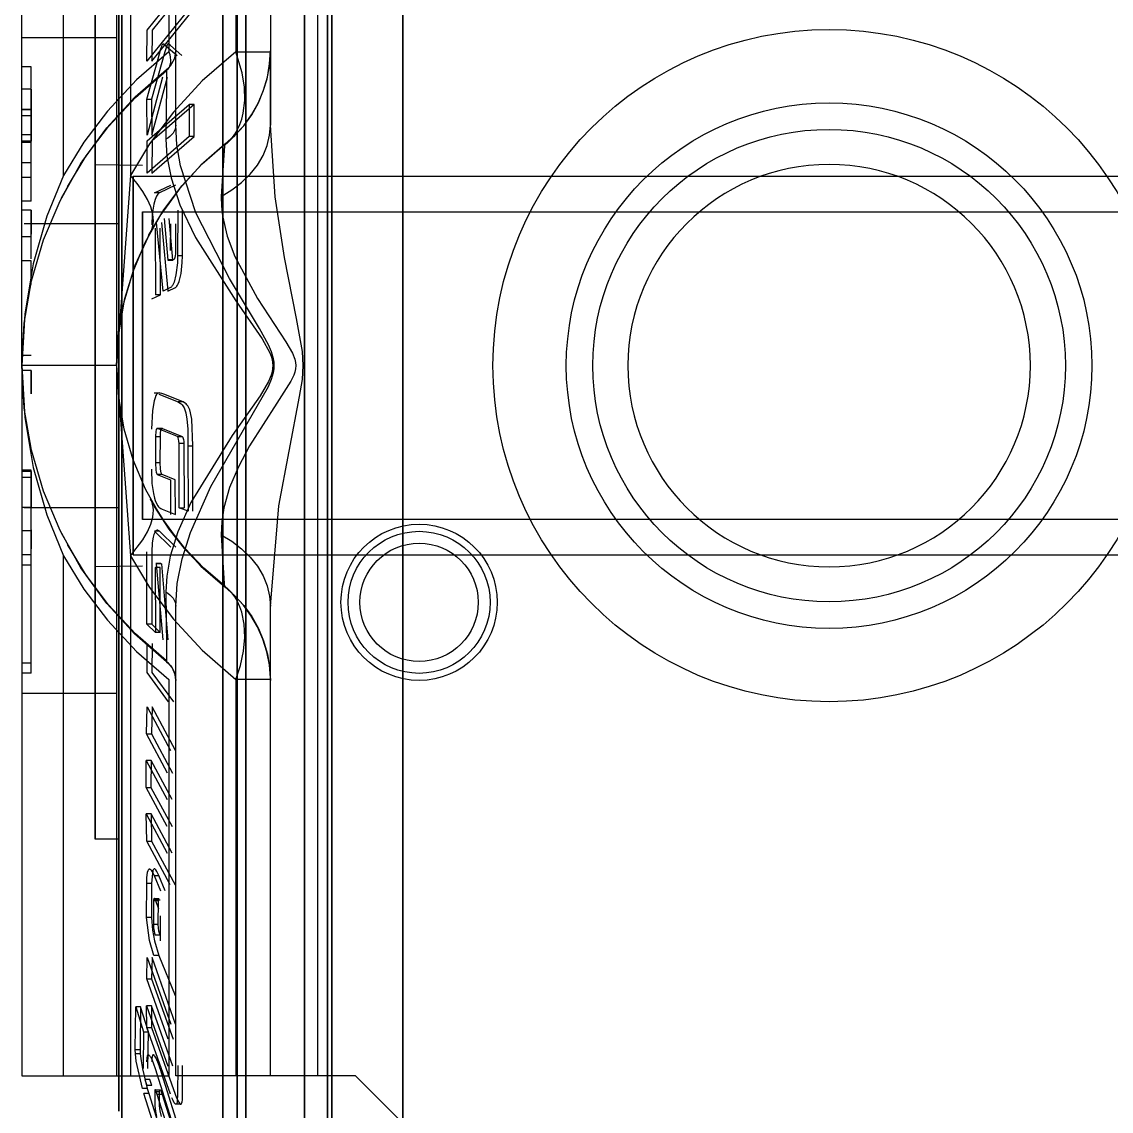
# Model space of a CAD drawing. Header units: millimetres. Extents: x 10366 to 13995, y 24552 to 29685.
# Drawn here: x 12633.33 to 12657.02, y 27311.03 to 27334.73 of the extents above; entities that cross this region are included whole.
import ezdxf

# ---------------------------------------------------------------- set-up
doc = ezdxf.new("R2010")
doc.units = ezdxf.units.MM
doc.header["$LTSCALE"] = 3
doc.layers.add('DomyÅ›lny', color=7, linetype='Continuous')

msp = doc.modelspace()

# ---------------------------------------------------------------- linework, layer by layer
at = {"layer": 'DomyÅ›lny'}
for p, q in [((12633.328, 27327.252), (12633.328, 27342.7)), ((12634.233, 27331.388), (12634.233, 27342.7)), ((12635.388, 27342.7), (12635.388, 27327.252)), ((12635.69, 27342.7), (12635.69, 27331.388)), ((12636.525, 27342.7), (12636.525, 27334.079)), ((12636.675, 27332.486), (12636.675, 27342.7)), ((12637.981, 27342.7), (12637.981, 27334.079)), ((12638.735, 27342.7), (12638.735, 27332.486)), ((12639.765, 27311.804), (12639.765, 27342.7)), ((12633.328, 27334.387), (12635.388, 27334.387)), ((12633.534, 27333.755), (12633.328, 27333.755)), ((12633.534, 27333.28), (12633.534, 27333.755)), ((12633.534, 27333.267), (12633.328, 27333.267)), ((12633.534, 27333.267), (12633.328, 27333.267)), ((12633.534, 27333.267), (12633.534, 27332.144)), ((12636.045, 27333.047), (12636.151, 27333.047)), ((12633.534, 27332.822), (12633.328, 27332.822)), ((12633.534, 27332.818), (12633.328, 27332.818)), ((12633.534, 27332.818), (12633.328, 27332.818)), ((12633.534, 27332.107), (12633.534, 27332.822)), ((12633.534, 27332.138), (12633.534, 27332.818)), ((12637.077, 27332.935), (12636.971, 27332.935)), ((12633.534, 27332.688), (12633.328, 27332.688)), ((12633.534, 27332.688), (12633.534, 27332.271)), ((12633.534, 27332.271), (12633.328, 27332.271)), ((12633.534, 27332.138), (12633.328, 27332.138)), ((12633.534, 27332.138), (12633.328, 27332.138)), ((12633.534, 27332.107), (12633.328, 27332.107)), ((12636.969, 27332.235), (12636.053, 27331.439)), ((12636.159, 27331.439), (12637.075, 27332.235)), ((12637.075, 27332.235), (12636.969, 27332.235)), ((12633.534, 27331.662), (12633.328, 27331.662)), ((12634.925, 27331.629), (12635.956, 27331.615)), ((12633.534, 27331.342), (12633.328, 27331.342)), ((12633.534, 27330.828), (12633.534, 27331.342)), ((12635.749, 27331.372), (12666.026, 27331.372)), ((12636.32, 27331.008), (12636.213, 27331.008)), ((12633.534, 27330.828), (12633.328, 27330.828)), ((12633.534, 27330.633), (12633.328, 27330.633)), ((12633.534, 27330.633), (12633.534, 27330.114)), ((12633.534, 27330.054), (12633.534, 27330.633)), ((12635.954, 27330.599), (12665.82, 27330.599)), ((12633.38, 27330.342), (12635.44, 27330.342)), ((12633.534, 27330.054), (12633.328, 27330.054)), ((12633.534, 27329.531), (12633.328, 27329.531)), ((12633.534, 27329.017), (12633.534, 27329.531)), ((12636.504, 27329.547), (12636.61, 27329.547)), ((12636.626, 27329.555), (12636.52, 27329.555)), ((12636.823, 27329.643), (12636.717, 27329.643)), ((12636.562, 27328.95), (12636.402, 27328.873)), ((12636.508, 27328.873), (12636.668, 27328.95)), ((12636.155, 27328.704), (12636.342, 27328.794)), ((12636.342, 27328.794), (12636.235, 27328.794)), ((12633.534, 27327.469), (12633.328, 27327.469)), ((12633.328, 27327.252), (12633.328, 27311.804)), ((12635.388, 27327.252), (12633.328, 27327.252)), ((12633.534, 27327.148), (12633.328, 27327.148)), ((12633.534, 27327.148), (12633.328, 27327.148)), ((12633.534, 27327.148), (12633.328, 27327.148)), ((12633.534, 27326.635), (12633.534, 27327.148)), ((12633.534, 27327.148), (12633.534, 27326.635)), ((12633.534, 27326.635), (12633.534, 27327.148)), ((12635.388, 27327.252), (12635.388, 27311.804)), ((12636.209, 27326.657), (12636.315, 27326.657)), ((12636.837, 27326.461), (12636.731, 27326.461)), ((12636.274, 27325.885), (12636.38, 27325.885)), ((12636.386, 27325.884), (12636.28, 27325.884)), ((12636.236, 27325.708), (12636.342, 27325.708)), ((12636.712, 27325.71), (12636.819, 27325.71)), ((12636.855, 27325.558), (12636.749, 27325.558)), ((12636.943, 27325.509), (12637.049, 27325.509)), ((12633.534, 27324.98), (12633.328, 27324.98)), ((12633.534, 27324.948), (12633.328, 27324.948)), ((12633.534, 27323.656), (12633.534, 27324.98)), ((12636.341, 27325.14), (12636.234, 27325.14)), ((12633.534, 27324.818), (12633.328, 27324.818)), ((12633.534, 27324.818), (12633.534, 27324.165)), ((12636.381, 27324.885), (12636.275, 27324.885)), ((12636.275, 27324.885), (12636.559, 27324.77)), ((12636.665, 27324.77), (12636.381, 27324.885)), ((12633.534, 27324.165), (12633.328, 27324.165)), ((12633.38, 27324.163), (12635.44, 27324.163)), ((12636.944, 27324.084), (12636.751, 27324.162)), ((12636.751, 27324.162), (12636.857, 27324.162)), ((12633.534, 27323.1), (12633.534, 27323.815)), ((12633.534, 27323.13), (12633.534, 27323.811)), ((12665.82, 27323.905), (12635.954, 27323.905)), ((12633.534, 27323.656), (12633.328, 27323.656)), ((12633.534, 27323.681), (12633.534, 27323.264)), ((12636.32, 27323.649), (12636.213, 27323.649)), ((12633.534, 27323.133), (12633.328, 27323.133)), ((12634.233, 27311.804), (12634.233, 27323.117)), ((12635.69, 27323.117), (12635.69, 27311.804)), ((12635.749, 27323.133), (12666.026, 27323.133)), ((12633.534, 27322.913), (12633.328, 27322.913)), ((12633.534, 27320.783), (12633.534, 27322.913)), ((12635.956, 27322.89), (12634.925, 27322.875)), ((12636.338, 27322.858), (12636.232, 27322.858)), ((12636.352, 27322.947), (12636.246, 27322.947)), ((12636.365, 27322.944), (12636.259, 27322.944)), ((12636.675, 27311.804), (12636.675, 27322.019)), ((12638.735, 27311.804), (12638.735, 27322.019)), ((12636.235, 27321.447), (12636.048, 27321.628)), ((12636.155, 27321.628), (12636.048, 27321.628)), ((12636.155, 27321.628), (12636.341, 27321.447)), ((12636.341, 27321.447), (12636.235, 27321.447)), ((12633.534, 27320.783), (12633.328, 27320.783)), ((12633.534, 27320.565), (12633.328, 27320.565)), ((12636.519, 27319.941), (12636.052, 27320.58)), ((12636.158, 27320.58), (12636.625, 27319.941)), ((12636.525, 27320.425), (12636.525, 27311.804)), ((12637.981, 27320.425), (12637.981, 27311.804)), ((12635.388, 27320.117), (12633.328, 27320.117)), ((12636.042, 27319.24), (12636.148, 27319.24)), ((12636.14, 27318.665), (12636.034, 27318.665)), ((12636.49, 27317.225), (12636.032, 27318.074)), ((12636.032, 27318.074), (12636.138, 27318.074)), ((12636.138, 27318.074), (12636.596, 27317.225)), ((12636.142, 27317.503), (12636.036, 27317.503)), ((12635.44, 27316.954), (12634.925, 27316.954)), ((12636.045, 27316.911), (12636.152, 27316.911)), ((12636.206, 27316.159), (12636.312, 27316.159)), ((12636.206, 27316.159), (12636.343, 27315.83)), ((12636.449, 27315.83), (12636.312, 27316.159)), ((12636.152, 27315.988), (12636.046, 27315.988)), ((12636.3, 27315.607), (12636.194, 27315.607)), ((12636.209, 27315.659), (12636.315, 27315.659)), ((12636.312, 27315.437), (12636.233, 27315.622)), ((12636.34, 27315.622), (12636.233, 27315.622)), ((12636.15, 27315.246), (12636.043, 27315.246)), ((12636.297, 27315.093), (12636.191, 27315.093)), ((12636.337, 27314.863), (12636.23, 27314.863)), ((12636.307, 27314.418), (12636.2, 27314.418)), ((12636.046, 27313.914), (12636.152, 27313.914)), ((12636.148, 27313.322), (12636.042, 27313.322)), ((12636.042, 27313.322), (12636.508, 27312.01)), ((12636.614, 27312.01), (12636.148, 27313.322)), ((12635.912, 27313.301), (12635.806, 27313.301)), ((12636.046, 27312.854), (12636.152, 27312.854)), ((12635.977, 27312.759), (12636.084, 27312.759)), ((12635.794, 27312.373), (12635.901, 27312.373)), ((12635.905, 27312.278), (12635.799, 27312.278)), ((12634.233, 27311.804), (12636.525, 27311.804)), ((12636.113, 27311.72), (12636.007, 27311.72)), ((12636.007, 27311.72), (12636.047, 27311.595)), ((12636.153, 27311.595), (12636.113, 27311.72)), ((12640.589, 27311.804), (12639.765, 27311.804)), ((12642.649, 27309.745), (12640.589, 27311.804)), ((12636.056, 27311.528), (12635.95, 27311.528)), ((12636.09, 27311.415), (12635.984, 27311.415)), ((12636.153, 27311.595), (12636.047, 27311.595)), ((12636.056, 27311.528), (12636.09, 27311.415)), ((12636.325, 27311.458), (12636.219, 27311.458)), ((12636.228, 27311.5), (12636.334, 27311.5)), ((12636.38, 27311.395), (12636.274, 27311.395)), ((12636.666, 27311.405), (12636.696, 27311.325)), ((12636.787, 27311.185), (12636.68, 27311.185))]:
    msp.add_line(p, q, dxfattribs=at)
for points in [[(12641.619, 27327.252, 0), (12641.619, 27364.449, 0)], [(12638.014, 27327.252, 0), (12638.014, 27294.968, 0), (12638.014, 27327.252, 0), (12638.014, 27359.536, 0)], [(12639.478, 27327.252, 0), (12639.478, 27300.553, 0), (12639.478, 27327.252, 0), (12639.478, 27353.952, 0)], [(12639.478, 27327.252, 0), (12639.478, 27353.952, 0)], [(12639.976, 27327.252, 0), (12639.976, 27353.926, 0)], [(12639.976, 27327.252, 0), (12639.976, 27353.926, 0), (12639.976, 27327.252, 0), (12639.976, 27300.579, 0)], [(12640.074, 27327.252, 0), (12640.074, 27300.682, 0), (12640.074, 27327.252, 0), (12640.074, 27353.823, 0)], [(12638.202, 27327.252, 0), (12638.202, 27352.999, 0), (12638.202, 27327.252, 0), (12638.202, 27301.506, 0)], [(12640.074, 27327.252, 0), (12640.074, 27353.101, 0), (12640.074, 27327.252, 0), (12640.074, 27301.403, 0)], [(12637.703, 27327.252, 0), (12637.703, 27301.894, 0), (12637.703, 27327.252, 0), (12637.703, 27352.611, 0)], [(12635.503, 27327.252, 0), (12635.503, 27343.98, 0), (12635.503, 27327.252, 0), (12635.503, 27310.524, 0)], [(12635.44, 27327.252, 0), (12635.44, 27311.033, 0), (12635.44, 27327.252, 0), (12635.44, 27343.471, 0)], [(12634.925, 27327.252, 0), (12634.925, 27316.954, 0), (12634.925, 27327.252, 0), (12634.925, 27337.551, 0)], [(12635.749, 27323.133, 0), (12635.749, 27323.133, 0), (12635.749, 27323.133, 0), (12635.749, 27323.133, 0), (12635.749, 27323.133, 0), (12635.749, 27323.133, 0), (12635.749, 27323.133, 0), (12635.749, 27323.133, 0), (12635.749, 27323.133, 0), (12635.749, 27323.133, 0), (12635.749, 27323.135, 0), (12635.749, 27323.14, 0), (12635.749, 27323.162, 0), (12635.749, 27323.253, 0), (12635.749, 27323.641, 0), (12635.749, 27330.749, 0), (12635.749, 27331.353, 0), (12635.749, 27331.368, 0), (12635.749, 27331.371, 0), (12635.749, 27331.372, 0), (12635.749, 27331.372, 0), (12635.749, 27331.372, 0), (12635.749, 27331.372, 0), (12635.749, 27331.372, 0), (12635.749, 27331.372, 0), (12635.749, 27331.372, 0), (12635.749, 27331.372, 0), (12635.749, 27331.372, 0), (12635.749, 27331.372, 0), (12635.749, 27331.372, 0), (12635.749, 27331.372, 0), (12635.749, 27331.371, 0), (12635.749, 27331.37, 0), (12635.749, 27331.365, 0), (12635.749, 27331.343, 0), (12635.749, 27331.251, 0), (12635.749, 27330.864, 0)], [(12635.954, 27327.252, 0), (12635.954, 27330.599, 0), (12635.954, 27327.252, 0), (12635.954, 27323.905, 0)], [(12635.954, 27327.252, 0), (12635.954, 27330.599, 0)], [(12635.954, 27327.252, 0), (12635.954, 27323.905, 0)], [(12639.478, 27327.252, 0), (12639.478, 27300.553, 0)], [(12639.976, 27327.252, 0), (12639.976, 27300.579, 0)], [(12641.619, 27327.252, 0), (12641.619, 27290.056, 0)]]:
    msp.add_polyline3d(points, close=True, dxfattribs=at)
for points in [[(12636.055, 27334.553, 0), (12636.97, 27335.688, 0)], [(12637.076, 27335.688, 0), (12636.161, 27334.553, 0)], [(12636.962, 27335.007, 0), (12636.046, 27333.872, 0)], [(12636.153, 27333.872, 0), (12637.069, 27335.007, 0)], [(12636.046, 27333.872, 0), (12636.055, 27334.553, 0)], [(12636.161, 27334.553, 0), (12636.153, 27333.872, 0)], [(12636.045, 27333.047, 0), (12636.291, 27333.928, 0), (12636.355, 27334.147, 0), (12636.371, 27334.198, 0), (12636.383, 27334.227, 0), (12636.391, 27334.24, 0), (12636.395, 27334.244, 0), (12636.398, 27334.247, 0), (12636.401, 27334.25, 0), (12636.402, 27334.25, 0), (12636.403, 27334.251, 0), (12636.405, 27334.251, 0), (12636.406, 27334.252, 0), (12636.407, 27334.252, 0), (12636.408, 27334.252, 0), (12636.409, 27334.252, 0), (12636.41, 27334.252, 0), (12636.411, 27334.251, 0), (12636.413, 27334.25, 0), (12636.415, 27334.249, 0), (12636.419, 27334.246, 0), (12636.704, 27333.997, 0)], [(12636.811, 27333.997, 0), (12636.566, 27334.215, 0), (12636.534, 27334.24, 0), (12636.521, 27334.25, 0), (12636.519, 27334.251, 0), (12636.518, 27334.251, 0), (12636.517, 27334.252, 0), (12636.515, 27334.252, 0), (12636.514, 27334.252, 0), (12636.512, 27334.252, 0), (12636.511, 27334.251, 0), (12636.509, 27334.251, 0), (12636.507, 27334.25, 0), (12636.506, 27334.249, 0), (12636.504, 27334.247, 0), (12636.499, 27334.243, 0), (12636.495, 27334.237, 0), (12636.49, 27334.229, 0), (12636.482, 27334.211, 0), (12636.442, 27334.08, 0), (12636.151, 27333.047, 0)], [(12636.525, 27334.079, 0), (12635.822, 27333.471, 0), (12635.189, 27332.791, 0), (12634.677, 27332.113, 0), (12634.233, 27331.388, 0)], [(12637.981, 27334.079, 0), (12637.25, 27333.444, 0), (12636.626, 27332.768, 0), (12636.107, 27332.075, 0), (12635.69, 27331.388, 0)], [(12636.525, 27334.079, 0), (12636.545, 27334.018, 0), (12636.558, 27333.957, 0), (12636.564, 27333.896, 0), (12636.562, 27333.839, 0), (12636.551, 27333.787, 0), (12636.543, 27333.763, 0), (12636.533, 27333.741, 0), (12636.521, 27333.721, 0), (12636.507, 27333.702, 0), (12636.492, 27333.686, 0), (12636.476, 27333.672, 0)], [(12636.477, 27333.693, 0), (12636.52, 27333.73, 0), (12636.559, 27333.773, 0), (12636.594, 27333.821, 0), (12636.623, 27333.873, 0), (12636.646, 27333.928, 0), (12636.662, 27333.984, 0), (12636.672, 27334.042, 0), (12636.675, 27334.099, 0)], [(12636.477, 27333.693, 0), (12636.521, 27333.731, 0), (12636.56, 27333.774, 0), (12636.595, 27333.822, 0), (12636.623, 27333.874, 0), (12636.646, 27333.929, 0), (12636.663, 27333.986, 0), (12636.673, 27334.045, 0), (12636.675, 27334.097, 0)], [(12636.675, 27332.486, 0), (12636.675, 27333.703, 0), (12636.675, 27334.001, 0), (12636.675, 27334.075, 0), (12636.675, 27334.093, 0), (12636.675, 27334.098, 0), (12636.675, 27334.099, 0), (12636.675, 27334.099, 0), (12636.675, 27334.099, 0), (12636.675, 27334.099, 0), (12636.675, 27334.099, 0), (12636.675, 27334.099, 0), (12636.675, 27334.099, 0), (12636.675, 27334.099, 0), (12636.675, 27334.099, 0), (12636.675, 27334.099, 0), (12636.675, 27334.099, 0), (12636.675, 27334.099, 0), (12636.675, 27334.099, 0), (12636.675, 27334.099, 0), (12636.675, 27334.099, 0), (12636.675, 27334.099, 0), (12636.675, 27334.099, 0), (12636.675, 27334.099, 0)], [(12637.737, 27332.044, 0), (12637.819, 27332.114, 0), (12637.894, 27332.195, 0), (12637.961, 27332.285, 0), (12638.021, 27332.386, 0), (12638.072, 27332.496, 0), (12638.114, 27332.615, 0), (12638.146, 27332.742, 0), (12638.179, 27333.018, 0), (12638.17, 27333.313, 0), (12638.121, 27333.62, 0), (12637.981, 27334.079, 0)], [(12637.742, 27332.067, 0), (12637.957, 27332.255, 0), (12638.154, 27332.47, 0), (12638.328, 27332.709, 0), (12638.473, 27332.968, 0), (12638.588, 27333.242, 0), (12638.671, 27333.526, 0), (12638.719, 27333.814, 0), (12638.735, 27334.099, 0)], [(12637.742, 27332.067, 0), (12637.96, 27332.258, 0), (12638.154, 27332.471, 0), (12638.325, 27332.706, 0), (12638.469, 27332.958, 0), (12638.58, 27333.219, 0), (12638.662, 27333.488, 0), (12638.713, 27333.766, 0), (12638.735, 27334.048, 0)], [(12637.981, 27334.079, 0), (12638.735, 27334.079, 0)], [(12638.735, 27332.486, 0), (12638.735, 27333.702, 0), (12638.735, 27334.015, 0), (12638.735, 27334.08, 0), (12638.735, 27334.095, 0), (12638.735, 27334.098, 0), (12638.735, 27334.099, 0), (12638.735, 27334.099, 0), (12638.735, 27334.099, 0), (12638.735, 27334.099, 0), (12638.735, 27334.099, 0), (12638.735, 27334.099, 0), (12638.735, 27334.099, 0), (12638.735, 27334.099, 0), (12638.735, 27334.099, 0), (12638.735, 27334.099, 0), (12638.735, 27334.099, 0), (12638.735, 27334.099, 0), (12638.735, 27334.099, 0), (12638.735, 27334.099, 0), (12638.735, 27334.099, 0), (12638.735, 27334.099, 0), (12638.735, 27334.099, 0), (12638.735, 27334.099, 0), (12638.735, 27334.099, 0), (12638.735, 27334.099, 0), (12638.735, 27334.099, 0), (12638.735, 27334.099, 0), (12638.735, 27334.099, 0), (12638.735, 27334.099, 0), (12638.735, 27334.099, 0), (12638.735, 27334.099, 0), (12638.735, 27334.099, 0), (12638.735, 27334.099, 0), (12638.735, 27334.099, 0)], [(12636.477, 27320.812, 0), (12635.78, 27321.421, 0), (12635.156, 27322.105, 0), (12634.614, 27322.856, 0), (12634.16, 27323.664, 0), (12633.8, 27324.519, 0), (12633.539, 27325.41, 0), (12633.382, 27326.325, 0), (12633.329, 27327.252, 0), (12633.382, 27328.179, 0), (12633.539, 27329.094, 0), (12633.8, 27329.985, 0), (12634.16, 27330.84, 0), (12634.614, 27331.648, 0), (12635.156, 27332.399, 0), (12635.78, 27333.084, 0), (12636.477, 27333.693, 0)], [(12634.192, 27330.904, 0), (12634.643, 27331.693, 0), (12635.179, 27332.426, 0), (12635.793, 27333.096, 0), (12636.477, 27333.693, 0)], [(12636.477, 27333.693, 0), (12636.477, 27333.693, 0), (12636.477, 27333.693, 0), (12636.477, 27333.693, 0), (12636.477, 27333.693, 0), (12636.477, 27333.693, 0), (12636.477, 27333.693, 0), (12636.477, 27333.693, 0), (12636.477, 27333.693, 0), (12636.477, 27333.693, 0), (12636.477, 27333.693, 0), (12636.477, 27333.693, 0), (12636.477, 27333.693, 0), (12636.477, 27333.693, 0), (12636.477, 27333.693, 0), (12636.477, 27333.693, 0), (12636.477, 27333.693, 0), (12636.477, 27333.693, 0), (12636.477, 27333.693, 0), (12636.477, 27333.693, 0), (12636.477, 27333.693, 0), (12636.477, 27333.693, 0), (12636.477, 27333.693, 0), (12636.477, 27333.693, 0), (12636.477, 27333.693, 0), (12636.477, 27333.693, 0), (12636.477, 27333.693, 0), (12636.477, 27333.693, 0), (12636.477, 27333.693, 0), (12636.477, 27333.692, 0), (12636.477, 27333.691, 0), (12636.477, 27333.688, 0), (12636.477, 27333.672, 0), (12636.476, 27333.608, 0), (12636.472, 27333.353, 0), (12636.462, 27332.175, 0)], [(12634.321, 27331.141, 0), (12634.731, 27331.813, 0), (12635.216, 27332.456, 0), (12635.801, 27333.087, 0), (12636.476, 27333.672, 0)], [(12636.391, 27333.528, 0), (12636.053, 27332.263, 0)], [(12636.159, 27332.263, 0), (12636.497, 27333.528, 0)], [(12633.534, 27332.822, 0), (12633.534, 27333.267, 0)], [(12636.053, 27332.263, 0), (12636.045, 27333.047, 0)], [(12636.151, 27333.047, 0), (12636.159, 27332.263, 0)], [(12636.055, 27332.139, 0), (12636.971, 27332.935, 0)], [(12637.077, 27332.935, 0), (12636.161, 27332.139, 0)], [(12636.971, 27332.935, 0), (12636.969, 27332.235, 0)], [(12637.075, 27332.235, 0), (12637.077, 27332.935, 0)], [(12633.534, 27332.271, 0), (12633.534, 27332.138, 0)], [(12636.675, 27332.486, 0), (12636.672, 27332.442, 0), (12636.661, 27332.397, 0), (12636.644, 27332.353, 0), (12636.619, 27332.311, 0), (12636.587, 27332.272, 0), (12636.55, 27332.235, 0), (12636.508, 27332.203, 0), (12636.462, 27332.175, 0)], [(12636.675, 27322.019, 0), (12636.709, 27322.511, 0), (12636.814, 27323.046, 0), (12636.994, 27323.624, 0), (12637.439, 27324.624, 0), (12638.695, 27326.799, 0), (12638.761, 27326.955, 0), (12638.805, 27327.106, 0), (12638.815, 27327.18, 0), (12638.818, 27327.252, 0), (12638.815, 27327.324, 0), (12638.804, 27327.398, 0), (12638.761, 27327.55, 0), (12638.695, 27327.705, 0), (12638.501, 27328.062, 0), (12637.843, 27329.148, 0), (12637.114, 27330.575, 0), (12636.781, 27331.596, 0), (12636.701, 27332.058, 0), (12636.675, 27332.486, 0)], [(12637.668, 27330.934, 0), (12637.898, 27331.074, 0), (12638.109, 27331.235, 0), (12638.296, 27331.416, 0), (12638.453, 27331.615, 0), (12638.577, 27331.825, 0), (12638.666, 27332.044, 0), (12638.718, 27332.266, 0), (12638.735, 27332.486, 0)], [(12638.735, 27322.019, 0), (12638.921, 27324.2, 0), (12639.371, 27326.583, 0), (12639.43, 27326.947, 0), (12639.449, 27327.252, 0), (12639.43, 27327.558, 0), (12639.301, 27328.274, 0), (12639.039, 27329.603, 0), (12638.836, 27330.926, 0), (12638.735, 27332.486, 0)], [(12633.534, 27331.662, 0), (12633.534, 27331.663, 0), (12633.534, 27331.664, 0), (12633.534, 27331.67, 0), (12633.534, 27331.695, 0), (12633.534, 27331.792, 0), (12633.534, 27332.107, 0)], [(12637.742, 27332.067, 0), (12637.221, 27331.612, 0), (12636.755, 27331.101, 0), (12636.349, 27330.539, 0), (12636.01, 27329.935, 0), (12635.741, 27329.295, 0), (12635.546, 27328.629, 0), (12635.428, 27327.945, 0), (12635.388, 27327.252, 0), (12635.428, 27326.559, 0), (12635.546, 27325.875, 0), (12635.741, 27325.209, 0), (12636.01, 27324.57, 0), (12636.349, 27323.965, 0), (12636.755, 27323.404, 0), (12637.221, 27322.892, 0), (12637.742, 27322.437, 0)], [(12636.053, 27331.439, 0), (12636.055, 27332.139, 0)], [(12636.084, 27330.082, 0), (12636.417, 27330.642, 0), (12636.807, 27331.163, 0), (12637.25, 27331.64, 0), (12637.742, 27332.067, 0)], [(12636.161, 27332.139, 0), (12636.159, 27331.439, 0)], [(12636.462, 27332.175, 0), (12636.484, 27331.807, 0), (12636.574, 27331.336, 0), (12636.769, 27330.75, 0), (12637.105, 27330.041, 0), (12637.981, 27328.665, 0), (12638.559, 27327.833, 0), (12638.725, 27327.528, 0), (12638.752, 27327.456, 0), (12638.771, 27327.386, 0), (12638.782, 27327.318, 0), (12638.786, 27327.252, 0), (12638.782, 27327.186, 0), (12638.771, 27327.118, 0), (12638.752, 27327.048, 0), (12638.694, 27326.909, 0), (12638.512, 27326.597, 0), (12637.905, 27325.731, 0), (12637.006, 27324.274, 0), (12636.723, 27323.636, 0), (12636.558, 27323.104, 0), (12636.481, 27322.671, 0), (12636.462, 27322.33, 0)], [(12637.742, 27332.067, 0), (12637.742, 27332.067, 0), (12637.742, 27332.067, 0), (12637.742, 27332.067, 0), (12637.742, 27332.067, 0), (12637.742, 27332.067, 0), (12637.742, 27332.067, 0), (12637.742, 27332.067, 0), (12637.742, 27332.067, 0), (12637.742, 27332.067, 0), (12637.742, 27332.067, 0), (12637.742, 27332.067, 0), (12637.742, 27332.067, 0), (12637.742, 27332.067, 0), (12637.742, 27332.067, 0), (12637.742, 27332.067, 0), (12637.742, 27332.067, 0), (12637.742, 27332.067, 0), (12637.742, 27332.067, 0), (12637.742, 27332.067, 0), (12637.742, 27332.067, 0), (12637.742, 27332.067, 0), (12637.742, 27332.067, 0), (12637.742, 27332.067, 0), (12637.742, 27332.067, 0), (12637.742, 27332.067, 0), (12637.742, 27332.066, 0), (12637.741, 27332.062, 0), (12637.736, 27332.023, 0), (12637.719, 27331.833, 0), (12637.668, 27330.934, 0)], [(12633.534, 27331.347, 0), (12633.534, 27331.791, 0)], [(12634.233, 27331.388, 0), (12633.873, 27330.502, 0), (12633.577, 27329.47, 0), (12633.392, 27328.382, 0), (12633.328, 27327.252, 0)], [(12635.69, 27331.388, 0), (12635.388, 27327.252, 0)], [(12636.129, 27330.154, 0), (12636.155, 27330.209, 0), (12636.174, 27330.269, 0), (12636.186, 27330.332, 0), (12636.191, 27330.4, 0), (12636.189, 27330.471, 0), (12636.179, 27330.545, 0), (12636.136, 27330.703, 0), (12636.063, 27330.869, 0), (12635.963, 27331.041, 0), (12635.837, 27331.215, 0), (12635.69, 27331.388, 0)], [(12636.213, 27331.008, 0), (12636.568, 27331.177, 0)], [(12636.674, 27331.177, 0), (12636.32, 27331.008, 0)], [(12636.32, 27331.008, 0), (12636.311, 27331.003, 0), (12636.301, 27330.995, 0), (12636.289, 27330.982, 0), (12636.275, 27330.963, 0), (12636.259, 27330.935, 0), (12636.232, 27330.867, 0), (12636.202, 27330.761, 0), (12636.166, 27330.544, 0), (12636.153, 27330.314, 0)], [(12637.668, 27330.934, 0), (12637.67, 27330.722, 0), (12637.693, 27330.507, 0), (12637.794, 27330.069, 0), (12637.96, 27329.623, 0), (12638.452, 27328.713, 0), (12639.071, 27327.773, 0), (12639.214, 27327.524, 0), (12639.266, 27327.391, 0), (12639.282, 27327.322, 0), (12639.287, 27327.252, 0), (12639.282, 27327.182, 0), (12639.266, 27327.113, 0), (12639.243, 27327.046, 0), (12639.182, 27326.917, 0), (12638.873, 27326.432, 0), (12638.279, 27325.505, 0), (12638.038, 27325.051, 0), (12637.849, 27324.602, 0), (12637.723, 27324.161, 0), (12637.677, 27323.863, 0), (12637.668, 27323.57, 0)], [(12636.719, 27330.636, 0), (12636.717, 27329.643, 0)], [(12636.823, 27329.643, 0), (12636.826, 27330.636, 0)], [(12636.424, 27330.453, 0), (12636.504, 27329.547, 0)], [(12636.61, 27329.547, 0), (12636.53, 27330.453, 0)], [(12635.388, 27327.252, 0), (12635.433, 27327.984, 0), (12635.567, 27328.713, 0), (12635.797, 27329.438, 0), (12636.129, 27330.154, 0)], [(12636.232, 27330.239, 0), (12636.235, 27328.794, 0)], [(12636.402, 27328.873, 0), (12636.259, 27330.365, 0)], [(12636.342, 27328.794, 0), (12636.338, 27330.239, 0)], [(12636.365, 27330.365, 0), (12636.508, 27328.873, 0)], [(12636.566, 27329.759, 0), (12636.568, 27330.336, 0)], [(12636.674, 27330.336, 0), (12636.673, 27329.759, 0)], [(12633.534, 27329.578, 0), (12633.534, 27329.581, 0), (12633.534, 27329.602, 0), (12633.534, 27330.054, 0)], [(12636.673, 27329.759, 0), (12636.67, 27329.682, 0), (12636.666, 27329.644, 0), (12636.658, 27329.606, 0), (12636.65, 27329.582, 0), (12636.646, 27329.575, 0), (12636.642, 27329.569, 0), (12636.638, 27329.564, 0), (12636.634, 27329.56, 0), (12636.63, 27329.557, 0), (12636.626, 27329.555, 0)], [(12636.717, 27329.643, 0), (12636.713, 27329.485, 0), (12636.682, 27329.23, 0), (12636.641, 27329.071, 0), (12636.623, 27329.027, 0), (12636.608, 27328.997, 0), (12636.594, 27328.977, 0), (12636.581, 27328.963, 0), (12636.571, 27328.955, 0), (12636.562, 27328.95, 0)], [(12636.668, 27328.95, 0), (12636.677, 27328.955, 0), (12636.688, 27328.964, 0), (12636.702, 27328.978, 0), (12636.716, 27329, 0), (12636.732, 27329.032, 0), (12636.751, 27329.081, 0), (12636.792, 27329.253, 0), (12636.819, 27329.493, 0), (12636.823, 27329.643, 0)], [(12633.328, 27327.252, 0), (12633.392, 27326.123, 0), (12633.577, 27325.035, 0), (12633.873, 27324.003, 0), (12634.233, 27323.117, 0)], [(12635.388, 27327.252, 0), (12635.69, 27323.117, 0)], [(12636.415, 27326.631, 0), (12636.375, 27326.645, 0), (12636.338, 27326.655, 0), (12636.319, 27326.657, 0), (12636.303, 27326.656, 0), (12636.296, 27326.655, 0), (12636.29, 27326.653, 0), (12636.285, 27326.65, 0), (12636.28, 27326.647, 0), (12636.276, 27326.644, 0), (12636.267, 27326.634, 0), (12636.257, 27326.621, 0), (12636.247, 27326.604, 0), (12636.226, 27326.554, 0), (12636.204, 27326.484, 0), (12636.168, 27326.278, 0), (12636.15, 27325.867, 0)], [(12636.309, 27326.631, 0), (12636.731, 27326.461, 0)], [(12636.837, 27326.461, 0), (12636.415, 27326.631, 0)], [(12636.731, 27326.461, 0), (12636.759, 27326.446, 0), (12636.776, 27326.434, 0), (12636.795, 27326.418, 0), (12636.815, 27326.398, 0), (12636.831, 27326.376, 0), (12636.857, 27326.333, 0), (12636.875, 27326.289, 0), (12636.895, 27326.224, 0), (12636.92, 27326.084, 0), (12636.936, 27325.877, 0), (12636.943, 27325.509, 0)], [(12637.049, 27325.509, 0), (12637.026, 27326.085, 0), (12637.001, 27326.226, 0), (12636.98, 27326.292, 0), (12636.961, 27326.336, 0), (12636.936, 27326.379, 0), (12636.919, 27326.401, 0), (12636.9, 27326.42, 0), (12636.881, 27326.435, 0), (12636.864, 27326.446, 0), (12636.837, 27326.461, 0)], [(12636.28, 27325.884, 0), (12636.276, 27325.885, 0), (12636.274, 27325.885, 0), (12636.272, 27325.885, 0), (12636.27, 27325.884, 0), (12636.268, 27325.884, 0), (12636.266, 27325.883, 0), (12636.264, 27325.881, 0), (12636.263, 27325.879, 0), (12636.261, 27325.877, 0), (12636.257, 27325.871, 0), (12636.254, 27325.864, 0), (12636.25, 27325.854, 0), (12636.244, 27325.826, 0), (12636.236, 27325.708, 0)], [(12636.712, 27325.71, 0), (12636.28, 27325.884, 0)], [(12636.342, 27325.708, 0), (12636.345, 27325.781, 0), (12636.354, 27325.846, 0), (12636.361, 27325.866, 0), (12636.365, 27325.873, 0), (12636.367, 27325.876, 0), (12636.369, 27325.879, 0), (12636.371, 27325.881, 0), (12636.373, 27325.883, 0), (12636.375, 27325.884, 0), (12636.376, 27325.884, 0), (12636.377, 27325.885, 0), (12636.379, 27325.885, 0), (12636.381, 27325.885, 0), (12636.386, 27325.884, 0)], [(12636.386, 27325.884, 0), (12636.819, 27325.71, 0)], [(12636.236, 27325.708, 0), (12636.234, 27325.14, 0)], [(12636.341, 27325.14, 0), (12636.342, 27325.708, 0)], [(12636.749, 27325.558, 0), (12636.746, 27325.611, 0), (12636.739, 27325.651, 0), (12636.73, 27325.682, 0), (12636.726, 27325.691, 0), (12636.721, 27325.699, 0), (12636.717, 27325.705, 0), (12636.712, 27325.71, 0)], [(12636.819, 27325.71, 0), (12636.828, 27325.698, 0), (12636.833, 27325.689, 0), (12636.841, 27325.669, 0), (12636.847, 27325.642, 0), (12636.852, 27325.605, 0), (12636.855, 27325.558, 0)], [(12636.751, 27324.162, 0), (12636.749, 27325.558, 0)], [(12636.855, 27325.558, 0), (12636.857, 27324.162, 0)], [(12636.943, 27325.509, 0), (12636.944, 27324.084, 0)], [(12637.051, 27324.084, 0), (12637.049, 27325.509, 0)], [(12633.534, 27324.948, 0), (12633.534, 27324.948, 0), (12633.534, 27324.947, 0), (12633.534, 27324.941, 0), (12633.534, 27324.915, 0), (12633.534, 27324.818, 0)], [(12636.148, 27324.998, 0), (12636.159, 27324.691, 0), (12636.191, 27324.467, 0), (12636.214, 27324.37, 0), (12636.231, 27324.319, 0), (12636.257, 27324.256, 0), (12636.289, 27324.201, 0), (12636.304, 27324.182, 0), (12636.319, 27324.167, 0), (12636.334, 27324.156, 0), (12636.35, 27324.146, 0), (12636.383, 27324.131, 0)], [(12636.234, 27325.14, 0), (12636.243, 27324.977, 0), (12636.251, 27324.935, 0), (12636.259, 27324.91, 0), (12636.263, 27324.901, 0), (12636.267, 27324.894, 0), (12636.271, 27324.889, 0), (12636.275, 27324.885, 0)], [(12636.381, 27324.885, 0), (12636.377, 27324.889, 0), (12636.373, 27324.894, 0), (12636.369, 27324.902, 0), (12636.361, 27324.923, 0), (12636.353, 27324.956, 0), (12636.345, 27325.01, 0), (12636.341, 27325.14, 0)], [(12636.559, 27324.77, 0), (12636.565, 27324.015, 0)], [(12636.671, 27324.015, 0), (12636.665, 27324.77, 0)], [(12635.69, 27323.117, 0), (12635.963, 27323.464, 0), (12636.063, 27323.636, 0), (12636.136, 27323.802, 0), (12636.179, 27323.959, 0), (12636.189, 27324.034, 0), (12636.191, 27324.105, 0), (12636.186, 27324.172, 0), (12636.174, 27324.236, 0), (12636.155, 27324.295, 0), (12636.129, 27324.35, 0)], [(12637.737, 27322.46, 0), (12637.29, 27322.844, 0), (12636.868, 27323.285, 0), (12636.478, 27323.786, 0), (12636.129, 27324.35, 0)], [(12637.742, 27322.437, 0), (12637.299, 27322.817, 0), (12636.894, 27323.239, 0), (12636.532, 27323.696, 0), (12636.215, 27324.186, 0)], [(12636.383, 27324.131, 0), (12636.671, 27324.015, 0)], [(12636.477, 27320.812, 0), (12635.792, 27321.41, 0), (12635.177, 27322.081, 0), (12634.64, 27322.816, 0), (12634.189, 27323.606, 0)], [(12636.32, 27323.649, 0), (12636.306, 27323.661, 0), (12636.296, 27323.666, 0), (12636.29, 27323.668, 0), (12636.284, 27323.67, 0), (12636.278, 27323.67, 0), (12636.274, 27323.67, 0), (12636.271, 27323.67, 0), (12636.268, 27323.669, 0), (12636.264, 27323.668, 0), (12636.261, 27323.666, 0), (12636.254, 27323.662, 0), (12636.246, 27323.656, 0), (12636.238, 27323.647, 0), (12636.23, 27323.635, 0), (12636.221, 27323.619, 0), (12636.202, 27323.575, 0), (12636.186, 27323.521, 0), (12636.164, 27323.399, 0), (12636.153, 27323.201, 0)], [(12636.213, 27323.649, 0), (12636.568, 27323.305, 0)], [(12636.675, 27323.305, 0), (12636.32, 27323.649, 0)], [(12637.668, 27323.57, 0), (12637.714, 27322.739, 0), (12637.732, 27322.515, 0), (12637.739, 27322.457, 0), (12637.741, 27322.442, 0), (12637.742, 27322.438, 0), (12637.742, 27322.437, 0), (12637.742, 27322.437, 0), (12637.742, 27322.437, 0), (12637.742, 27322.437, 0), (12637.742, 27322.437, 0), (12637.742, 27322.437, 0), (12637.742, 27322.437, 0), (12637.742, 27322.437, 0), (12637.742, 27322.437, 0), (12637.742, 27322.437, 0), (12637.742, 27322.437, 0), (12637.742, 27322.437, 0), (12637.742, 27322.437, 0), (12637.742, 27322.437, 0), (12637.742, 27322.437, 0), (12637.742, 27322.437, 0), (12637.742, 27322.437, 0), (12637.742, 27322.437, 0), (12637.742, 27322.437, 0), (12637.742, 27322.437, 0), (12637.742, 27322.437, 0), (12637.742, 27322.437, 0), (12637.742, 27322.437, 0), (12637.742, 27322.437, 0), (12637.742, 27322.437, 0)], [(12637.668, 27323.57, 0), (12637.898, 27323.431, 0), (12638.109, 27323.269, 0), (12638.296, 27323.088, 0), (12638.453, 27322.89, 0), (12638.577, 27322.679, 0), (12638.666, 27322.461, 0), (12638.718, 27322.239, 0), (12638.735, 27322.019, 0)], [(12636.476, 27320.832, 0), (12635.802, 27321.418, 0), (12635.216, 27322.048, 0), (12634.731, 27322.692, 0), (12634.321, 27323.363, 0)], [(12633.534, 27322.913, 0), (12633.534, 27323.133, 0)], [(12634.233, 27323.117, 0), (12634.676, 27322.392, 0), (12635.189, 27321.714, 0), (12635.822, 27321.034, 0), (12636.525, 27320.425, 0)], [(12635.69, 27323.117, 0), (12636.107, 27322.429, 0), (12636.626, 27321.736, 0), (12637.25, 27321.061, 0), (12637.981, 27320.425, 0)], [(12636.048, 27321.628, 0), (12636.047, 27323.201, 0)], [(12636.153, 27323.201, 0), (12636.155, 27321.628, 0)], [(12636.232, 27322.858, 0), (12636.235, 27321.447, 0)], [(12636.402, 27321.285, 0), (12636.259, 27322.944, 0)], [(12636.341, 27321.447, 0), (12636.338, 27322.858, 0)], [(12636.365, 27322.944, 0), (12636.508, 27321.285, 0)], [(12636.462, 27322.33, 0), (12636.472, 27321.138, 0), (12636.476, 27320.892, 0), (12636.476, 27320.831, 0), (12636.477, 27320.816, 0), (12636.477, 27320.813, 0), (12636.477, 27320.812, 0), (12636.477, 27320.812, 0), (12636.477, 27320.812, 0), (12636.477, 27320.812, 0), (12636.477, 27320.812, 0), (12636.477, 27320.812, 0), (12636.477, 27320.812, 0), (12636.477, 27320.812, 0), (12636.477, 27320.812, 0), (12636.477, 27320.812, 0), (12636.477, 27320.812, 0), (12636.477, 27320.812, 0), (12636.477, 27320.812, 0), (12636.477, 27320.812, 0), (12636.477, 27320.812, 0), (12636.477, 27320.812, 0), (12636.477, 27320.812, 0), (12636.477, 27320.812, 0), (12636.477, 27320.812, 0), (12636.477, 27320.812, 0), (12636.477, 27320.812, 0), (12636.477, 27320.812, 0), (12636.477, 27320.812, 0), (12636.477, 27320.812, 0), (12636.477, 27320.812, 0), (12636.477, 27320.812, 0), (12636.477, 27320.812, 0)], [(12636.462, 27322.329, 0), (12636.508, 27322.301, 0), (12636.55, 27322.269, 0), (12636.587, 27322.233, 0), (12636.619, 27322.193, 0), (12636.644, 27322.151, 0), (12636.661, 27322.107, 0), (12636.672, 27322.063, 0), (12636.675, 27322.019, 0)], [(12637.981, 27320.425, 0), (12638.083, 27320.73, 0), (12638.151, 27321.039, 0), (12638.18, 27321.341, 0), (12638.168, 27321.628, 0), (12638.114, 27321.889, 0), (12638.072, 27322.008, 0), (12638.021, 27322.119, 0), (12637.961, 27322.219, 0), (12637.894, 27322.31, 0), (12637.819, 27322.39, 0), (12637.737, 27322.46, 0)], [(12637.742, 27322.437, 0), (12637.957, 27322.249, 0), (12638.154, 27322.034, 0), (12638.328, 27321.795, 0), (12638.473, 27321.536, 0), (12638.588, 27321.262, 0), (12638.671, 27320.978, 0), (12638.719, 27320.691, 0), (12638.735, 27320.405, 0)], [(12638.735, 27320.457, 0), (12638.713, 27320.742, 0), (12638.659, 27321.027, 0), (12638.573, 27321.303, 0), (12638.457, 27321.569, 0), (12638.313, 27321.818, 0), (12638.147, 27322.044, 0), (12637.956, 27322.25, 0), (12637.742, 27322.437, 0)], [(12636.675, 27320.405, 0), (12636.675, 27320.405, 0), (12636.675, 27320.405, 0), (12636.675, 27320.405, 0), (12636.675, 27320.405, 0), (12636.675, 27320.405, 0), (12636.675, 27320.405, 0), (12636.675, 27320.405, 0), (12636.675, 27320.405, 0), (12636.675, 27320.405, 0), (12636.675, 27320.405, 0), (12636.675, 27320.405, 0), (12636.675, 27320.405, 0), (12636.675, 27320.405, 0), (12636.675, 27320.406, 0), (12636.675, 27320.406, 0), (12636.675, 27320.408, 0), (12636.675, 27320.416, 0), (12636.675, 27320.448, 0), (12636.675, 27320.791, 0), (12636.675, 27322.019, 0)], [(12638.735, 27320.405, 0), (12638.735, 27320.405, 0), (12638.735, 27320.405, 0), (12638.735, 27320.405, 0), (12638.735, 27320.405, 0), (12638.735, 27320.405, 0), (12638.735, 27320.405, 0), (12638.735, 27320.405, 0), (12638.735, 27320.405, 0), (12638.735, 27320.405, 0), (12638.735, 27320.405, 0), (12638.735, 27320.405, 0), (12638.735, 27320.405, 0), (12638.735, 27320.405, 0), (12638.735, 27320.405, 0), (12638.735, 27320.405, 0), (12638.735, 27320.405, 0), (12638.735, 27320.405, 0), (12638.735, 27320.405, 0), (12638.735, 27320.405, 0), (12638.735, 27320.405, 0), (12638.735, 27320.405, 0), (12638.735, 27320.405, 0), (12638.735, 27320.405, 0), (12638.735, 27320.405, 0), (12638.735, 27320.405, 0), (12638.735, 27320.405, 0), (12638.735, 27320.405, 0), (12638.735, 27320.405, 0), (12638.735, 27320.406, 0), (12638.735, 27320.406, 0), (12638.735, 27320.407, 0), (12638.735, 27320.413, 0), (12638.735, 27320.437, 0), (12638.735, 27320.555, 0), (12638.735, 27321.103, 0), (12638.735, 27322.019, 0)], [(12636.052, 27320.58, 0), (12636.055, 27321.208, 0)], [(12636.161, 27321.208, 0), (12636.158, 27320.58, 0)], [(12633.534, 27320.565, 0), (12633.534, 27320.568, 0), (12633.534, 27320.581, 0), (12633.534, 27320.629, 0), (12633.534, 27320.783, 0)], [(12636.477, 27320.812, 0), (12636.52, 27320.774, 0), (12636.559, 27320.731, 0), (12636.594, 27320.683, 0), (12636.623, 27320.632, 0), (12636.646, 27320.577, 0), (12636.662, 27320.52, 0), (12636.672, 27320.463, 0), (12636.675, 27320.405, 0)], [(12636.675, 27320.407, 0), (12636.675, 27320.408, 0), (12636.675, 27320.409, 0), (12636.672, 27320.466, 0), (12636.661, 27320.525, 0), (12636.644, 27320.583, 0), (12636.62, 27320.637, 0), (12636.591, 27320.689, 0), (12636.555, 27320.736, 0), (12636.518, 27320.776, 0), (12636.477, 27320.812, 0)], [(12638.735, 27320.425, 0), (12638.735, 27320.425, 0), (12638.735, 27320.425, 0), (12638.735, 27320.425, 0), (12638.735, 27320.425, 0), (12638.735, 27320.425, 0), (12638.735, 27320.425, 0), (12638.735, 27320.425, 0), (12638.735, 27320.425, 0), (12638.735, 27320.425, 0), (12638.735, 27320.425, 0), (12638.735, 27320.425, 0), (12638.734, 27320.425, 0), (12638.73, 27320.425, 0), (12638.714, 27320.425, 0), (12638.651, 27320.425, 0), (12637.981, 27320.425, 0)], [(12636.042, 27319.24, 0), (12636.055, 27319.828, 0)], [(12636.055, 27319.828, 0), (12636.565, 27318.878, 0)], [(12636.161, 27319.828, 0), (12636.148, 27319.24, 0)], [(12636.672, 27318.878, 0), (12636.161, 27319.828, 0)], [(12636.499, 27318.39, 0), (12636.042, 27319.24, 0)], [(12636.148, 27319.24, 0), (12636.606, 27318.39, 0)], [(12636.032, 27318.074, 0), (12636.034, 27318.665, 0)], [(12636.034, 27318.665, 0), (12636.492, 27317.815, 0)], [(12636.14, 27318.665, 0), (12636.138, 27318.074, 0)], [(12636.599, 27317.815, 0), (12636.14, 27318.665, 0)], [(12636.045, 27316.911, 0), (12636.036, 27317.503, 0)], [(12636.036, 27317.503, 0), (12636.493, 27316.65, 0)], [(12636.142, 27317.503, 0), (12636.152, 27316.911, 0)], [(12636.599, 27316.65, 0), (12636.142, 27317.503, 0)], [(12636.556, 27315.957, 0), (12636.045, 27316.911, 0)], [(12636.152, 27316.911, 0), (12636.663, 27315.957, 0)], [(12636.046, 27315.988, 0), (12636.05, 27316.107, 0), (12636.065, 27316.233, 0), (12636.076, 27316.269, 0), (12636.083, 27316.285, 0), (12636.088, 27316.292, 0), (12636.093, 27316.297, 0), (12636.095, 27316.299, 0), (12636.097, 27316.3, 0), (12636.099, 27316.301, 0), (12636.102, 27316.302, 0), (12636.104, 27316.303, 0), (12636.106, 27316.303, 0), (12636.108, 27316.303, 0), (12636.11, 27316.302, 0), (12636.112, 27316.302, 0), (12636.116, 27316.301, 0), (12636.12, 27316.299, 0), (12636.127, 27316.294, 0), (12636.135, 27316.287, 0), (12636.144, 27316.276, 0), (12636.167, 27316.241, 0), (12636.206, 27316.159, 0)], [(12636.312, 27316.159, 0), (12636.268, 27316.25, 0), (12636.245, 27316.282, 0), (12636.237, 27316.291, 0), (12636.23, 27316.296, 0), (12636.227, 27316.299, 0), (12636.223, 27316.3, 0), (12636.219, 27316.302, 0), (12636.217, 27316.302, 0), (12636.215, 27316.303, 0), (12636.213, 27316.303, 0), (12636.211, 27316.303, 0), (12636.209, 27316.302, 0), (12636.206, 27316.301, 0), (12636.204, 27316.3, 0), (12636.202, 27316.299, 0), (12636.2, 27316.297, 0), (12636.197, 27316.295, 0), (12636.193, 27316.29, 0), (12636.188, 27316.283, 0), (12636.181, 27316.267, 0), (12636.175, 27316.249, 0), (12636.168, 27316.214, 0), (12636.152, 27315.988, 0)], [(12636.043, 27315.246, 0), (12636.046, 27315.988, 0)], [(12636.152, 27315.988, 0), (12636.15, 27315.246, 0)], [(12636.194, 27315.607, 0), (12636.191, 27315.093, 0)], [(12636.233, 27315.622, 0), (12636.223, 27315.645, 0), (12636.219, 27315.651, 0), (12636.216, 27315.655, 0), (12636.214, 27315.657, 0), (12636.213, 27315.658, 0), (12636.212, 27315.658, 0), (12636.211, 27315.659, 0), (12636.211, 27315.659, 0), (12636.21, 27315.659, 0), (12636.209, 27315.659, 0), (12636.208, 27315.659, 0), (12636.207, 27315.659, 0), (12636.207, 27315.659, 0), (12636.206, 27315.658, 0), (12636.205, 27315.658, 0), (12636.204, 27315.657, 0), (12636.204, 27315.657, 0), (12636.203, 27315.656, 0), (12636.202, 27315.654, 0), (12636.2, 27315.651, 0), (12636.198, 27315.643, 0), (12636.195, 27315.625, 0), (12636.194, 27315.607, 0)], [(12636.297, 27315.093, 0), (12636.3, 27315.607, 0)], [(12636.2, 27314.418, 0), (12636.106, 27314.743, 0), (12636.043, 27315.246, 0)], [(12636.15, 27315.246, 0), (12636.173, 27314.97, 0), (12636.213, 27314.741, 0), (12636.307, 27314.418, 0)], [(12636.343, 27314.736, 0), (12636.343, 27315.28, 0)], [(12636.191, 27315.093, 0), (12636.194, 27315.021, 0), (12636.205, 27314.947, 0), (12636.215, 27314.905, 0), (12636.23, 27314.863, 0)], [(12636.337, 27314.863, 0), (12636.322, 27314.905, 0), (12636.311, 27314.947, 0), (12636.301, 27315.022, 0), (12636.297, 27315.093, 0)], [(12636.046, 27313.914, 0), (12636.055, 27314.38, 0)], [(12636.055, 27314.38, 0), (12636.567, 27312.93, 0)], [(12636.161, 27314.38, 0), (12636.152, 27313.914, 0)], [(12636.674, 27312.93, 0), (12636.161, 27314.38, 0)], [(12636.307, 27314.418, 0), (12636.666, 27313.551, 0)], [(12636.511, 27312.6, 0), (12636.046, 27313.914, 0)], [(12636.152, 27313.914, 0), (12636.617, 27312.6, 0)], [(12636.046, 27312.854, 0), (12636.042, 27313.322, 0)], [(12636.148, 27313.322, 0), (12636.152, 27312.854, 0)], [(12635.794, 27312.373, 0), (12635.806, 27313.301, 0)], [(12635.806, 27313.301, 0), (12635.977, 27312.759, 0)], [(12635.912, 27313.301, 0), (12635.901, 27312.373, 0)], [(12636.084, 27312.759, 0), (12635.912, 27313.301, 0)], [(12636.559, 27311.405, 0), (12636.046, 27312.854, 0)], [(12636.152, 27312.854, 0), (12636.666, 27311.405, 0)], [(12635.977, 27312.759, 0), (12635.966, 27311.963, 0)], [(12636.072, 27311.963, 0), (12636.084, 27312.759, 0)], [(12635.799, 27312.278, 0), (12635.794, 27312.373, 0)], [(12635.901, 27312.373, 0), (12635.905, 27312.278, 0)], [(12635.95, 27311.528, 0), (12635.817, 27312.12, 0), (12635.799, 27312.278, 0)], [(12635.905, 27312.278, 0), (12635.922, 27312.128, 0), (12635.952, 27311.952, 0), (12636.056, 27311.528, 0)], [(12636.049, 27312.109, 0), (12636.054, 27312.197, 0), (12636.059, 27312.229, 0), (12636.062, 27312.24, 0), (12636.065, 27312.247, 0), (12636.068, 27312.251, 0), (12636.07, 27312.254, 0), (12636.071, 27312.255, 0), (12636.072, 27312.256, 0), (12636.073, 27312.257, 0), (12636.074, 27312.258, 0), (12636.076, 27312.258, 0), (12636.077, 27312.259, 0), (12636.078, 27312.259, 0), (12636.079, 27312.259, 0), (12636.081, 27312.259, 0), (12636.083, 27312.259, 0), (12636.086, 27312.258, 0), (12636.089, 27312.257, 0), (12636.091, 27312.255, 0), (12636.096, 27312.252, 0), (12636.105, 27312.244, 0), (12636.115, 27312.232, 0), (12636.127, 27312.215, 0), (12636.155, 27312.164, 0), (12636.229, 27311.962, 0)], [(12636.335, 27311.962, 0), (12636.333, 27311.968, 0), (12636.313, 27312.028, 0), (12636.25, 27312.186, 0), (12636.224, 27312.228, 0), (12636.214, 27312.241, 0), (12636.205, 27312.25, 0), (12636.2, 27312.254, 0), (12636.195, 27312.257, 0), (12636.192, 27312.258, 0), (12636.19, 27312.259, 0), (12636.187, 27312.259, 0), (12636.186, 27312.259, 0), (12636.185, 27312.259, 0), (12636.184, 27312.259, 0), (12636.182, 27312.259, 0), (12636.181, 27312.258, 0), (12636.18, 27312.257, 0), (12636.179, 27312.257, 0), (12636.178, 27312.256, 0), (12636.176, 27312.254, 0), (12636.173, 27312.251, 0), (12636.171, 27312.246, 0), (12636.168, 27312.239, 0), (12636.163, 27312.214, 0), (12636.158, 27312.175, 0), (12636.155, 27312.109, 0)], [(12636.229, 27311.962, 0), (12636.732, 27310.368, 0)], [(12636.838, 27310.368, 0), (12636.335, 27311.962, 0)], [(12636.72, 27312.029, 0), (12636.717, 27311.389, 0)], [(12636.823, 27311.389, 0), (12636.826, 27312.029, 0)], [(12633.328, 27311.804, 0), (12633.328, 27311.804, 0), (12633.328, 27311.804, 0), (12633.328, 27311.804, 0), (12633.328, 27311.804, 0), (12633.328, 27311.804, 0), (12633.328, 27311.804, 0), (12633.328, 27311.804, 0), (12633.328, 27311.804, 0), (12633.328, 27311.804, 0), (12633.328, 27311.804, 0), (12633.328, 27311.804, 0), (12633.329, 27311.804, 0), (12633.33, 27311.804, 0), (12633.335, 27311.804, 0), (12633.353, 27311.804, 0), (12633.429, 27311.804, 0), (12634.233, 27311.804, 0)], [(12639.765, 27311.804, 0), (12637.58, 27311.804, 0), (12636.911, 27311.804, 0), (12636.734, 27311.804, 0), (12636.69, 27311.804, 0), (12636.679, 27311.804, 0), (12636.676, 27311.804, 0), (12636.676, 27311.804, 0), (12636.675, 27311.804, 0), (12636.675, 27311.804, 0), (12636.675, 27311.804, 0), (12636.675, 27311.804, 0), (12636.675, 27311.804, 0), (12636.675, 27311.804, 0), (12636.675, 27311.804, 0), (12636.675, 27311.804, 0), (12636.675, 27311.804, 0), (12636.675, 27311.804, 0), (12636.675, 27311.804, 0)], [(12636.726, 27309.065, 0), (12635.984, 27311.415, 0)], [(12636.09, 27311.415, 0), (12636.832, 27309.065, 0)], [(12636.274, 27311.395, 0), (12636.244, 27311.477, 0), (12636.237, 27311.49, 0), (12636.234, 27311.495, 0), (12636.233, 27311.497, 0), (12636.231, 27311.498, 0), (12636.23, 27311.499, 0), (12636.229, 27311.499, 0), (12636.229, 27311.499, 0), (12636.228, 27311.5, 0), (12636.228, 27311.5, 0), (12636.228, 27311.5, 0), (12636.227, 27311.5, 0), (12636.227, 27311.5, 0), (12636.227, 27311.499, 0), (12636.226, 27311.499, 0), (12636.226, 27311.499, 0), (12636.225, 27311.499, 0), (12636.225, 27311.498, 0), (12636.225, 27311.498, 0), (12636.224, 27311.497, 0), (12636.223, 27311.495, 0), (12636.222, 27311.491, 0), (12636.221, 27311.487, 0), (12636.22, 27311.475, 0), (12636.219, 27311.458, 0)], [(12636.219, 27311.458, 0), (12636.219, 27311.148, 0)], [(12636.325, 27311.458, 0), (12636.327, 27311.486, 0), (12636.328, 27311.491, 0), (12636.329, 27311.495, 0), (12636.33, 27311.497, 0), (12636.331, 27311.498, 0), (12636.331, 27311.498, 0), (12636.332, 27311.499, 0), (12636.332, 27311.499, 0), (12636.332, 27311.499, 0), (12636.333, 27311.499, 0), (12636.333, 27311.5, 0), (12636.333, 27311.5, 0), (12636.334, 27311.5, 0), (12636.334, 27311.5, 0), (12636.334, 27311.5, 0), (12636.335, 27311.5, 0), (12636.335, 27311.499, 0), (12636.336, 27311.499, 0), (12636.337, 27311.499, 0), (12636.338, 27311.498, 0), (12636.339, 27311.497, 0), (12636.342, 27311.493, 0), (12636.345, 27311.488, 0), (12636.351, 27311.475, 0), (12636.38, 27311.395, 0)], [(12636.325, 27311.148, 0), (12636.325, 27311.458, 0)], [(12636.724, 27309.972, 0), (12636.274, 27311.395, 0)], [(12636.38, 27311.395, 0), (12636.83, 27309.972, 0)], [(12636.717, 27311.389, 0), (12636.711, 27311.256, 0), (12636.706, 27311.225, 0), (12636.701, 27311.207, 0), (12636.698, 27311.201, 0), (12636.695, 27311.195, 0), (12636.693, 27311.191, 0), (12636.69, 27311.189, 0), (12636.689, 27311.187, 0), (12636.688, 27311.187, 0), (12636.686, 27311.186, 0), (12636.684, 27311.185, 0), (12636.682, 27311.184, 0), (12636.681, 27311.184, 0), (12636.679, 27311.184, 0), (12636.677, 27311.184, 0), (12636.675, 27311.185, 0), (12636.673, 27311.186, 0), (12636.671, 27311.187, 0), (12636.668, 27311.188, 0), (12636.663, 27311.193, 0), (12636.656, 27311.2, 0), (12636.643, 27311.218, 0), (12636.617, 27311.265, 0), (12636.59, 27311.325, 0)], [(12636.696, 27311.325, 0), (12636.742, 27311.23, 0), (12636.756, 27311.208, 0), (12636.763, 27311.199, 0), (12636.77, 27311.192, 0), (12636.776, 27311.188, 0), (12636.778, 27311.186, 0), (12636.781, 27311.185, 0), (12636.783, 27311.184, 0), (12636.785, 27311.184, 0), (12636.787, 27311.184, 0), (12636.788, 27311.184, 0), (12636.79, 27311.185, 0), (12636.791, 27311.185, 0), (12636.794, 27311.187, 0), (12636.795, 27311.187, 0), (12636.798, 27311.19, 0), (12636.8, 27311.193, 0), (12636.803, 27311.197, 0), (12636.805, 27311.202, 0), (12636.81, 27311.217, 0), (12636.815, 27311.237, 0), (12636.82, 27311.279, 0), (12636.823, 27311.389, 0)], [(12636.219, 27311.148, 0), (12636.235, 27311.025, 0), (12636.261, 27310.918, 0)], [(12636.367, 27310.918, 0), (12636.339, 27311.04, 0), (12636.325, 27311.148, 0)]]:
    msp.add_polyline3d(points, dxfattribs=at)
for centre, radius in [((12650.887, 27327.252), 7.312), ((12650.887, 27327.252), 5.716), ((12650.887, 27327.252), 5.139), ((12641.969, 27322.103), 1.699), ((12641.969, 27322.103), 1.545), ((12641.969, 27322.103), 1.287)]:
    msp.add_circle(centre, radius, dxfattribs=at)
for start, end in [(180, 90), (90, 180)]:
    msp.add_arc((12650.887, 27327.252), 4.377, start, end, dxfattribs=at)

doc.saveas('drawing.dxf')
